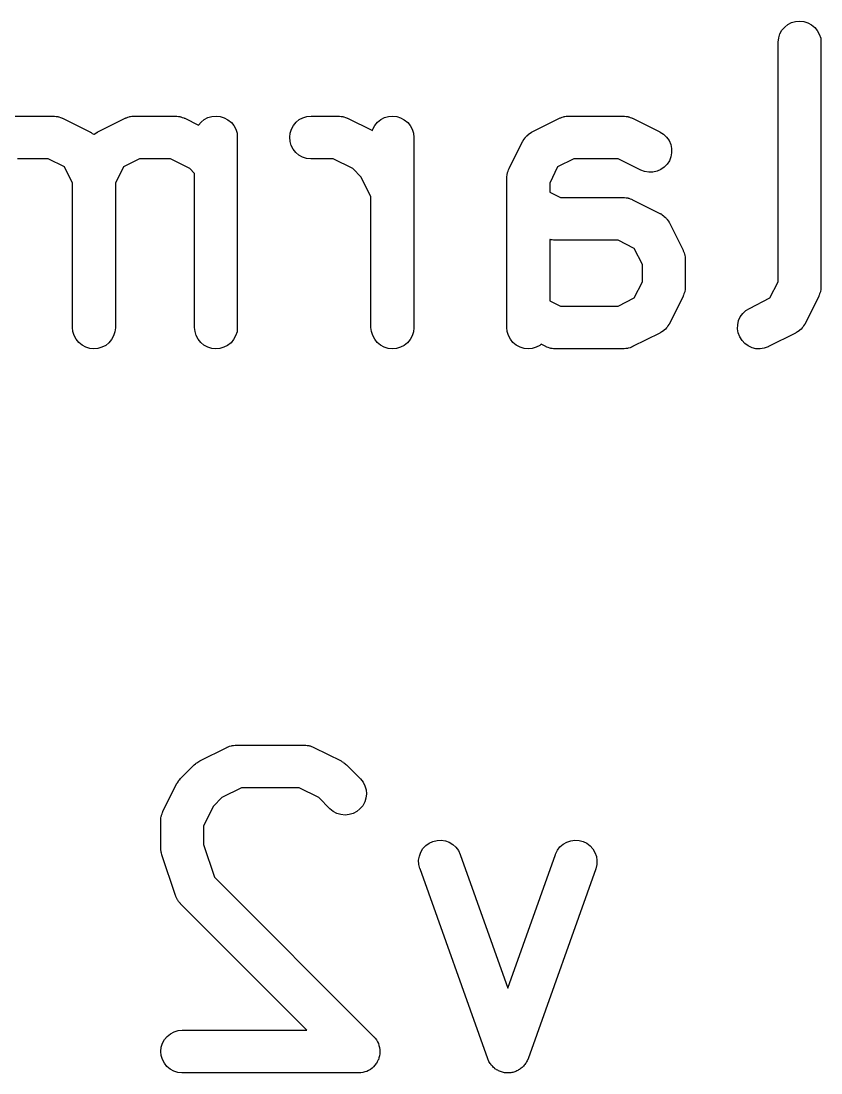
# Model space of a CAD drawing. Extents: x 76.2 to 143.2, y -85.8 to -53.5.
# Drawn here: x 114.201 to 117.008, y -85.433 to -81.743 of the extents above; entities that cross this region are included whole.
import ezdxf

# ---------------------------------------------------------------- set-up
doc = ezdxf.new("R2010")
doc.units = 0
doc.layers.add('BLACK', color=7, linetype='CONTINUOUS')

msp = doc.modelspace()

# ---------------------------------------------------------------- linework, layer by layer
at = {"layer": 'BLACK', "linetype": 'CONTINUOUS'}
for p, q in [((116.871, -81.776), (116.881, -81.7648)), ((116.881, -81.7648), (116.892, -81.7556)), ((116.892, -81.7556), (116.905, -81.7488)), ((116.905, -81.7488), (116.919, -81.7447)), ((116.919, -81.7447), (116.934, -81.7434)), ((116.934, -81.7434), (116.948, -81.7449)), ((116.948, -81.7449), (116.962, -81.7492)), ((116.962, -81.7492), (116.975, -81.7562)), ((116.975, -81.7562), (116.986, -81.7655)), ((116.986, -81.7655), (116.995, -81.7769)), ((116.858, -81.8173), (116.86, -81.8028)), ((116.86, -81.8028), (116.864, -81.7888)), ((116.864, -81.7888), (116.871, -81.776)), ((116.995, -81.7769), (117.002, -81.7898)), ((117.002, -81.7898), (117.007, -81.8038)), ((117.007, -81.8038), (117.008, -81.8184)), ((116.858, -81.8184), (116.858, -81.8173)), ((116.858, -82.6578), (116.858, -81.8184)), ((117.008, -81.8184), (117.008, -82.6755)), ((114.171, -82.0767), (114.314, -82.0767)), ((114.314, -82.0767), (114.315, -82.0767)), ((114.315, -82.0767), (114.317, -82.077)), ((114.317, -82.077), (114.319, -82.0769)), ((114.319, -82.0769), (114.324, -82.0778)), ((114.324, -82.0778), (114.33, -82.0784)), ((114.33, -82.0784), (114.332, -82.079)), ((114.332, -82.079), (114.334, -82.0794)), ((114.334, -82.0794), (114.339, -82.0812)), ((114.339, -82.0812), (114.343, -82.0828)), ((114.343, -82.0828), (114.345, -82.0838)), ((114.345, -82.0838), (114.347, -82.0846)), ((114.347, -82.0846), (114.443, -82.1323)), ((114.471, -82.1323), (114.566, -82.0846)), ((114.566, -82.0846), (114.567, -82.0842)), ((114.567, -82.0842), (114.569, -82.0834)), ((114.569, -82.0834), (114.571, -82.0824)), ((114.571, -82.0824), (114.576, -82.0809)), ((114.576, -82.0809), (114.581, -82.0791)), ((114.581, -82.0791), (114.583, -82.0788)), ((114.583, -82.0788), (114.585, -82.0781)), ((114.585, -82.0781), (114.59, -82.0776)), ((114.59, -82.0776), (114.595, -82.0768)), ((114.595, -82.0768), (114.597, -82.0769)), ((114.597, -82.0769), (114.6, -82.0767)), ((114.6, -82.0767), (114.743, -82.0767)), ((114.743, -82.0767), (114.744, -82.0767)), ((114.744, -82.0767), (114.746, -82.077)), ((114.746, -82.077), (114.748, -82.0769)), ((114.748, -82.0769), (114.753, -82.0778)), ((114.753, -82.0778), (114.758, -82.0784)), ((114.758, -82.0784), (114.76, -82.079)), ((114.76, -82.079), (114.762, -82.0794)), ((114.762, -82.0794), (114.767, -82.0812)), ((114.767, -82.0812), (114.772, -82.0828)), ((114.772, -82.0828), (114.774, -82.0838)), ((114.774, -82.0838), (114.776, -82.0846)), ((114.776, -82.0846), (114.824, -82.1086)), ((114.824, -82.1086), (114.833, -82.0981)), ((114.833, -82.0981), (114.844, -82.089)), ((114.844, -82.089), (114.857, -82.0822)), ((114.857, -82.0822), (114.871, -82.078)), ((114.871, -82.078), (114.886, -82.0767)), ((114.886, -82.0767), (114.9, -82.0782)), ((114.9, -82.0782), (114.914, -82.0826)), ((114.914, -82.0826), (114.927, -82.0895)), ((114.927, -82.0895), (114.939, -82.0989)), ((114.939, -82.0989), (114.948, -82.1102)), ((115.157, -82.1098), (115.166, -82.0985)), ((115.166, -82.0985), (115.177, -82.0892)), ((115.177, -82.0892), (115.19, -82.0824)), ((115.19, -82.0824), (115.204, -82.0781)), ((115.204, -82.0781), (115.219, -82.0767)), ((115.219, -82.0767), (115.314, -82.0767)), ((115.314, -82.0767), (115.315, -82.0767)), ((115.315, -82.0767), (115.317, -82.077)), ((115.317, -82.077), (115.319, -82.0769)), ((115.319, -82.0769), (115.324, -82.0778)), ((115.324, -82.0778), (115.33, -82.0784)), ((115.33, -82.0784), (115.332, -82.079)), ((115.332, -82.079), (115.334, -82.0794)), ((115.334, -82.0794), (115.339, -82.0812)), ((115.339, -82.0812), (115.343, -82.0828)), ((115.343, -82.0828), (115.345, -82.0838)), ((115.345, -82.0838), (115.347, -82.0846)), ((115.347, -82.0846), (115.434, -82.1277)), ((115.443, -82.1093), (115.452, -82.0981)), ((115.452, -82.0981), (115.463, -82.089)), ((115.463, -82.089), (115.476, -82.0822)), ((115.476, -82.0822), (115.49, -82.078)), ((115.49, -82.078), (115.505, -82.0767)), ((115.505, -82.0767), (115.52, -82.0782)), ((115.52, -82.0782), (115.533, -82.0826)), ((115.533, -82.0826), (115.546, -82.0895)), ((115.546, -82.0895), (115.558, -82.0989)), ((115.558, -82.0989), (115.567, -82.1102)), ((115.995, -82.1323), (116.09, -82.0846)), ((116.09, -82.0846), (116.091, -82.0842)), ((116.091, -82.0842), (116.093, -82.0834)), ((116.093, -82.0834), (116.095, -82.0824)), ((116.095, -82.0824), (116.1, -82.0809)), ((116.1, -82.0809), (116.105, -82.0791)), ((116.105, -82.0791), (116.107, -82.0788)), ((116.107, -82.0788), (116.109, -82.0781)), ((116.109, -82.0781), (116.114, -82.0776)), ((116.114, -82.0776), (116.119, -82.0768)), ((116.119, -82.0768), (116.121, -82.0769)), ((116.121, -82.0769), (116.123, -82.0767)), ((116.123, -82.0767), (116.314, -82.0767)), ((116.314, -82.0767), (116.315, -82.0767)), ((116.315, -82.0767), (116.317, -82.077)), ((116.317, -82.077), (116.319, -82.0769)), ((116.319, -82.0769), (116.324, -82.0778)), ((116.324, -82.0778), (116.33, -82.0784)), ((116.33, -82.0784), (116.332, -82.079)), ((116.332, -82.079), (116.334, -82.0794)), ((116.334, -82.0794), (116.339, -82.0812)), ((116.339, -82.0812), (116.343, -82.0828)), ((116.343, -82.0828), (116.345, -82.0838)), ((116.345, -82.0838), (116.347, -82.0846)), ((116.347, -82.0846), (116.443, -82.1323)), ((114.443, -82.1323), (114.444, -82.1327)), ((114.444, -82.1327), (114.445, -82.1336)), ((114.445, -82.1336), (114.447, -82.1343)), ((114.447, -82.1343), (114.451, -82.1376)), ((114.451, -82.1376), (114.456, -82.1407)), ((114.458, -82.14), (114.463, -82.137)), ((114.463, -82.137), (114.468, -82.1338)), ((114.468, -82.1338), (114.47, -82.1331)), ((114.47, -82.1331), (114.471, -82.1323)), ((114.948, -82.1102), (114.955, -82.1231)), ((114.955, -82.1231), (114.959, -82.1371)), ((114.959, -82.1371), (114.96, -82.1517)), ((115.144, -82.1512), (115.145, -82.1366)), ((115.145, -82.1366), (115.15, -82.1226)), ((115.15, -82.1226), (115.157, -82.1098)), ((115.434, -82.1277), (115.435, -82.1222)), ((115.435, -82.1222), (115.443, -82.1093)), ((115.567, -82.1102), (115.574, -82.1231)), ((115.574, -82.1231), (115.578, -82.1371)), ((115.578, -82.1371), (115.579, -82.1517)), ((115.982, -82.14), (115.987, -82.137)), ((115.987, -82.137), (115.992, -82.1338)), ((115.992, -82.1338), (115.993, -82.1331)), ((115.993, -82.1331), (115.995, -82.1323)), ((116.443, -82.1323), (116.444, -82.1327)), ((116.444, -82.1327), (116.456, -82.1407)), ((114.456, -82.1407), (114.457, -82.1415)), ((114.457, -82.1412), (114.458, -82.14)), ((114.457, -82.1415), (114.457, -82.1412)), ((114.96, -82.1517), (114.96, -82.8184)), ((115.145, -82.1658), (115.144, -82.1512)), ((115.149, -82.1798), (115.145, -82.1658)), ((115.579, -82.1517), (115.579, -82.8184)), ((115.914, -82.261), (115.961, -82.1658)), ((115.961, -82.1658), (115.962, -82.1649)), ((115.962, -82.1649), (115.963, -82.1635)), ((115.963, -82.162), (115.966, -82.1574)), ((115.963, -82.1635), (115.963, -82.162)), ((115.966, -82.1574), (115.97, -82.1526)), ((115.97, -82.1526), (115.971, -82.1514)), ((115.971, -82.1514), (115.972, -82.1501)), ((115.972, -82.1501), (115.976, -82.1462)), ((115.976, -82.1462), (115.98, -82.1421)), ((115.98, -82.1421), (115.981, -82.1412)), ((115.981, -82.1412), (115.982, -82.14)), ((116.456, -82.1407), (116.466, -82.1509)), ((116.466, -82.1509), (116.475, -82.1629)), ((116.475, -82.1629), (116.481, -82.1764)), ((115.156, -82.1928), (115.149, -82.1798)), ((115.165, -82.2042), (115.156, -82.1928)), ((115.176, -82.2136), (115.165, -82.2042)), ((116.481, -82.1764), (116.484, -82.1907)), ((116.484, -82.2053), (116.481, -82.2197)), ((116.484, -82.1907), (116.484, -82.2053)), ((114.296, -82.2267), (114.189, -82.2267)), ((114.353, -82.2552), (114.296, -82.2267)), ((114.617, -82.2267), (114.56, -82.2552)), ((114.725, -82.2267), (114.617, -82.2267)), ((114.793, -82.261), (114.725, -82.2267)), ((115.189, -82.2206), (115.176, -82.2136)), ((115.203, -82.2251), (115.189, -82.2206)), ((115.218, -82.2267), (115.203, -82.2251)), ((115.219, -82.2267), (115.218, -82.2267)), ((115.296, -82.2267), (115.219, -82.2267)), ((115.365, -82.261), (115.296, -82.2267)), ((116.141, -82.2267), (116.084, -82.2552)), ((116.296, -82.2267), (116.141, -82.2267)), ((116.376, -82.2664), (116.296, -82.2267)), ((116.468, -82.2457), (116.458, -82.2562)), ((116.476, -82.2333), (116.468, -82.2457)), ((116.481, -82.2197), (116.476, -82.2333)), ((114.382, -82.3123), (114.353, -82.2552)), ((114.56, -82.2552), (114.532, -82.3123)), ((114.81, -82.278), (114.793, -82.261)), ((114.81, -82.8184), (114.81, -82.278)), ((115.395, -82.2914), (115.365, -82.261)), ((115.906, -82.2891), (115.907, -82.2841)), ((115.907, -82.279), (115.908, -82.2769)), ((115.907, -82.2841), (115.907, -82.279)), ((115.908, -82.2747), (115.91, -82.2699)), ((115.908, -82.2769), (115.908, -82.2747)), ((115.91, -82.2699), (115.912, -82.265)), ((115.912, -82.265), (115.913, -82.2631)), ((115.913, -82.2631), (115.914, -82.261)), ((116.084, -82.2552), (116.056, -82.3123)), ((116.389, -82.2717), (116.376, -82.2664)), ((116.404, -82.2741), (116.389, -82.2717)), ((116.418, -82.2738), (116.404, -82.2741)), ((116.433, -82.2706), (116.418, -82.2738)), ((116.446, -82.2647), (116.433, -82.2706)), ((116.458, -82.2562), (116.446, -82.2647)), ((114.382, -82.8184), (114.382, -82.3123)), ((114.532, -82.3123), (114.532, -82.8184)), ((115.429, -82.3599), (115.395, -82.2914)), ((115.906, -82.2913), (115.906, -82.2891)), ((115.906, -82.2935), (115.906, -82.2913)), ((115.906, -82.2946), (115.906, -82.2935)), ((115.906, -82.8184), (115.906, -82.2946)), ((116.056, -82.3123), (116.056, -82.3435)), ((115.429, -82.8184), (115.429, -82.3599)), ((116.056, -82.3435), (116.094, -82.3624)), ((116.094, -82.3624), (116.314, -82.3624)), ((116.314, -82.3624), (116.315, -82.3624)), ((116.315, -82.3624), (116.317, -82.3627)), ((116.317, -82.3627), (116.319, -82.3626)), ((116.319, -82.3626), (116.324, -82.3635)), ((116.324, -82.3635), (116.33, -82.3641)), ((116.33, -82.3641), (116.332, -82.3647)), ((116.332, -82.3647), (116.334, -82.3651)), ((116.334, -82.3651), (116.339, -82.3669)), ((116.339, -82.3669), (116.343, -82.3685)), ((116.343, -82.3685), (116.345, -82.3696)), ((116.345, -82.3696), (116.347, -82.3703)), ((116.347, -82.3703), (116.443, -82.418)), ((116.443, -82.418), (116.444, -82.4184)), ((116.444, -82.4184), (116.445, -82.4193)), ((116.445, -82.4193), (116.447, -82.42)), ((116.447, -82.42), (116.451, -82.4233)), ((116.451, -82.4233), (116.456, -82.4264)), ((116.456, -82.4264), (116.457, -82.4275)), ((116.457, -82.4275), (116.458, -82.4285)), ((116.458, -82.4285), (116.462, -82.4326)), ((116.462, -82.4326), (116.466, -82.4366)), ((116.466, -82.4366), (116.467, -82.4379)), ((116.467, -82.4379), (116.468, -82.4391)), ((116.468, -82.4391), (116.472, -82.4439)), ((116.472, -82.4439), (116.475, -82.4486)), ((116.475, -82.4486), (116.475, -82.4501)), ((116.475, -82.4501), (116.476, -82.4515)), ((116.476, -82.4515), (116.524, -82.5467)), ((116.056, -82.5097), (116.056, -82.5096)), ((116.056, -82.5096), (116.056, -82.7244)), ((116.058, -82.5101), (116.056, -82.5097)), ((116.06, -82.5108), (116.058, -82.5101)), ((116.065, -82.5114), (116.06, -82.5108)), ((116.07, -82.5122), (116.065, -82.5114)), ((116.073, -82.5122), (116.07, -82.5122)), ((116.075, -82.5124), (116.073, -82.5122)), ((116.076, -82.5124), (116.075, -82.5124)), ((116.296, -82.5124), (116.076, -82.5124)), ((116.353, -82.5409), (116.296, -82.5124)), ((116.382, -82.598), (116.353, -82.5409)), ((116.524, -82.5467), (116.524, -82.5477)), ((116.524, -82.5477), (116.525, -82.5498)), ((116.525, -82.5498), (116.526, -82.5517)), ((116.526, -82.5517), (116.528, -82.5566)), ((116.528, -82.5566), (116.529, -82.5614)), ((116.529, -82.5614), (116.53, -82.5636)), ((116.53, -82.5636), (116.53, -82.5657)), ((116.53, -82.5657), (116.531, -82.5708)), ((116.531, -82.5708), (116.532, -82.5759)), ((116.532, -82.5759), (116.532, -82.5781)), ((116.532, -82.5781), (116.532, -82.5803)), ((116.532, -82.5803), (116.532, -82.6755)), ((116.382, -82.6578), (116.382, -82.598)), ((116.353, -82.7149), (116.382, -82.6578)), ((116.531, -82.686), (116.53, -82.6911)), ((116.53, -82.6911), (116.53, -82.6932)), ((116.532, -82.681), (116.531, -82.686)), ((116.532, -82.6755), (116.532, -82.6766)), ((116.532, -82.6766), (116.532, -82.6788)), ((116.532, -82.6788), (116.532, -82.681)), ((116.829, -82.7149), (116.858, -82.6578)), ((117.007, -82.686), (117.006, -82.6911)), ((117.006, -82.6911), (117.006, -82.6932)), ((117.008, -82.681), (117.007, -82.686)), ((117.008, -82.6755), (117.008, -82.6766)), ((117.008, -82.6766), (117.008, -82.6788)), ((117.008, -82.6788), (117.008, -82.681)), ((116.056, -82.7244), (116.094, -82.7434)), ((116.296, -82.7434), (116.353, -82.7149)), ((116.524, -82.7091), (116.476, -82.8043)), ((116.525, -82.707), (116.524, -82.7091)), ((116.526, -82.7051), (116.525, -82.707)), ((116.527, -82.7002), (116.526, -82.7051)), ((116.529, -82.6954), (116.527, -82.7002)), ((116.53, -82.6932), (116.529, -82.6954)), ((116.757, -82.7513), (116.829, -82.7149)), ((117, -82.7091), (116.952, -82.8043)), ((117.001, -82.707), (117, -82.7091)), ((117.002, -82.7051), (117.001, -82.707)), ((117.003, -82.7002), (117.002, -82.7051)), ((117.005, -82.6954), (117.003, -82.7002)), ((117.006, -82.6932), (117.005, -82.6954)), ((116.094, -82.7434), (116.296, -82.7434)), ((116.734, -82.7691), (116.744, -82.7591)), ((116.744, -82.7591), (116.757, -82.7513)), ((116.716, -82.8087), (116.719, -82.7944)), ((116.719, -82.7944), (116.725, -82.7811)), ((116.725, -82.7811), (116.734, -82.7691)), ((114.383, -82.8329), (114.382, -82.8184)), ((114.387, -82.847), (114.383, -82.8329)), ((114.53, -82.834), (114.526, -82.8479)), ((114.532, -82.8194), (114.53, -82.834)), ((114.532, -82.8184), (114.532, -82.8194)), ((114.812, -82.8329), (114.81, -82.8184)), ((114.816, -82.847), (114.812, -82.8329)), ((114.959, -82.834), (114.954, -82.8479)), ((114.96, -82.8194), (114.959, -82.834)), ((114.96, -82.8184), (114.96, -82.8194)), ((115.431, -82.8329), (115.429, -82.8184)), ((115.435, -82.847), (115.431, -82.8329)), ((115.578, -82.834), (115.573, -82.8479)), ((115.579, -82.8194), (115.578, -82.834)), ((115.579, -82.8184), (115.579, -82.8194)), ((115.907, -82.8329), (115.906, -82.8184)), ((115.911, -82.847), (115.907, -82.8329)), ((116.443, -82.8378), (116.347, -82.8855)), ((116.444, -82.837), (116.443, -82.8378)), ((116.446, -82.8363), (116.444, -82.837)), ((116.45, -82.8331), (116.446, -82.8363)), ((116.455, -82.8301), (116.45, -82.8331)), ((116.456, -82.8289), (116.455, -82.8301)), ((116.458, -82.828), (116.456, -82.8289)), ((116.462, -82.8239), (116.458, -82.828)), ((116.466, -82.82), (116.462, -82.8239)), ((116.467, -82.8187), (116.466, -82.82)), ((116.468, -82.8175), (116.467, -82.8187)), ((116.471, -82.8127), (116.468, -82.8175)), ((116.474, -82.8081), (116.471, -82.8127)), ((116.475, -82.8066), (116.474, -82.8081)), ((116.476, -82.8052), (116.475, -82.8066)), ((116.476, -82.8043), (116.476, -82.8052)), ((116.715, -82.8233), (116.716, -82.8087)), ((116.718, -82.8377), (116.715, -82.8233)), ((116.723, -82.8515), (116.718, -82.8377)), ((116.919, -82.8378), (116.824, -82.8855)), ((116.92, -82.837), (116.919, -82.8378)), ((116.922, -82.8363), (116.92, -82.837)), ((116.926, -82.8331), (116.922, -82.8363)), ((116.931, -82.8301), (116.926, -82.8331)), ((116.932, -82.8289), (116.931, -82.8301)), ((116.934, -82.828), (116.932, -82.8289)), ((116.938, -82.8239), (116.934, -82.828)), ((116.942, -82.82), (116.938, -82.8239)), ((116.943, -82.8187), (116.942, -82.82)), ((116.944, -82.8175), (116.943, -82.8187)), ((116.947, -82.8127), (116.944, -82.8175)), ((116.95, -82.8081), (116.947, -82.8127)), ((116.951, -82.8066), (116.95, -82.8081)), ((116.952, -82.8052), (116.951, -82.8066)), ((116.952, -82.8043), (116.952, -82.8052)), ((114.394, -82.8599), (114.387, -82.847)), ((114.404, -82.8712), (114.394, -82.8599)), ((114.415, -82.8806), (114.404, -82.8712)), ((114.509, -82.872), (114.498, -82.8811)), ((114.519, -82.8608), (114.509, -82.872)), ((114.526, -82.8479), (114.519, -82.8608)), ((114.823, -82.8599), (114.816, -82.847)), ((114.832, -82.8712), (114.823, -82.8599)), ((114.843, -82.8806), (114.832, -82.8712)), ((114.938, -82.872), (114.926, -82.8811)), ((114.947, -82.8608), (114.938, -82.872)), ((114.954, -82.8479), (114.947, -82.8608)), ((115.442, -82.8599), (115.435, -82.847)), ((115.451, -82.8712), (115.442, -82.8599)), ((115.462, -82.8806), (115.451, -82.8712)), ((115.557, -82.872), (115.545, -82.8811)), ((115.566, -82.8608), (115.557, -82.872)), ((115.573, -82.8479), (115.566, -82.8608)), ((115.918, -82.8599), (115.911, -82.847)), ((115.927, -82.8712), (115.918, -82.8599)), ((115.939, -82.8806), (115.927, -82.8712)), ((116.026, -82.8774), (116.022, -82.8811)), ((116.042, -82.8855), (116.026, -82.8774)), ((116.731, -82.8639), (116.723, -82.8515)), ((116.741, -82.8746), (116.731, -82.8639)), ((116.752, -82.8832), (116.741, -82.8746)), ((114.428, -82.8875), (114.415, -82.8806)), ((114.442, -82.8918), (114.428, -82.8875)), ((114.456, -82.8934), (114.442, -82.8918)), ((114.471, -82.8921), (114.456, -82.8934)), ((114.485, -82.8879), (114.471, -82.8921)), ((114.498, -82.8811), (114.485, -82.8879)), ((114.856, -82.8875), (114.843, -82.8806)), ((114.87, -82.8918), (114.856, -82.8875)), ((114.885, -82.8934), (114.87, -82.8918)), ((114.899, -82.8921), (114.885, -82.8934)), ((114.913, -82.8879), (114.899, -82.8921)), ((114.926, -82.8811), (114.913, -82.8879)), ((115.475, -82.8875), (115.462, -82.8806)), ((115.489, -82.8918), (115.475, -82.8875)), ((115.504, -82.8934), (115.489, -82.8918)), ((115.518, -82.8921), (115.504, -82.8934)), ((115.533, -82.8879), (115.518, -82.8921)), ((115.545, -82.8811), (115.533, -82.8879)), ((115.952, -82.8875), (115.939, -82.8806)), ((115.966, -82.8918), (115.952, -82.8875)), ((115.98, -82.8934), (115.966, -82.8918)), ((115.995, -82.8921), (115.98, -82.8934)), ((116.009, -82.8879), (115.995, -82.8921)), ((116.022, -82.8811), (116.009, -82.8879)), ((116.044, -82.8863), (116.042, -82.8855)), ((116.046, -82.8873), (116.044, -82.8863)), ((116.051, -82.8889), (116.046, -82.8873)), ((116.056, -82.8907), (116.051, -82.8889)), ((116.058, -82.8911), (116.056, -82.8907)), ((116.06, -82.8917), (116.058, -82.8911)), ((116.065, -82.8923), (116.06, -82.8917)), ((116.07, -82.8932), (116.065, -82.8923)), ((116.073, -82.8931), (116.07, -82.8932)), ((116.075, -82.8934), (116.073, -82.8931)), ((116.076, -82.8934), (116.075, -82.8934)), ((116.314, -82.8934), (116.076, -82.8934)), ((116.316, -82.8932), (116.314, -82.8934)), ((116.318, -82.8933), (116.316, -82.8932)), ((116.323, -82.8925), (116.318, -82.8933)), ((116.329, -82.892), (116.323, -82.8925)), ((116.331, -82.8913), (116.329, -82.892)), ((116.333, -82.891), (116.331, -82.8913)), ((116.338, -82.8892), (116.333, -82.891)), ((116.343, -82.8877), (116.338, -82.8892)), ((116.344, -82.8867), (116.343, -82.8877)), ((116.347, -82.8859), (116.344, -82.8867)), ((116.347, -82.8855), (116.347, -82.8859)), ((116.766, -82.8893), (116.752, -82.8832)), ((116.78, -82.8927), (116.766, -82.8893)), ((116.795, -82.8933), (116.78, -82.8927)), ((116.809, -82.891), (116.795, -82.8933)), ((116.823, -82.8859), (116.809, -82.891)), ((116.824, -82.8855), (116.823, -82.8859)), ((114.828, -84.3389), (114.923, -84.2913)), ((114.923, -84.2913), (114.924, -84.2908)), ((114.924, -84.2908), (114.926, -84.2901)), ((114.926, -84.2901), (114.928, -84.289)), ((114.928, -84.289), (114.933, -84.2876)), ((114.933, -84.2876), (114.938, -84.2858)), ((114.938, -84.2858), (114.94, -84.2854)), ((114.94, -84.2854), (114.942, -84.2848)), ((114.942, -84.2848), (114.947, -84.2843)), ((114.947, -84.2843), (114.952, -84.2835)), ((114.952, -84.2835), (114.955, -84.2836)), ((114.955, -84.2836), (114.957, -84.2834)), ((114.957, -84.2834), (115.195, -84.2834)), ((115.195, -84.2834), (115.196, -84.2834)), ((115.196, -84.2834), (115.198, -84.2836)), ((115.198, -84.2836), (115.2, -84.2836)), ((115.2, -84.2836), (115.205, -84.2844)), ((115.205, -84.2844), (115.211, -84.285)), ((115.211, -84.285), (115.213, -84.2857)), ((115.213, -84.2857), (115.215, -84.2861)), ((115.215, -84.2861), (115.22, -84.2879)), ((115.22, -84.2879), (115.224, -84.2894)), ((115.224, -84.2894), (115.226, -84.2905)), ((115.226, -84.2905), (115.228, -84.2913)), ((115.228, -84.2913), (115.324, -84.3389)), ((114.761, -84.4006), (114.809, -84.353)), ((114.809, -84.3522), (114.813, -84.3496)), ((114.809, -84.353), (114.809, -84.3522)), ((114.813, -84.3496), (114.816, -84.3467)), ((114.816, -84.3467), (114.818, -84.345)), ((114.818, -84.345), (114.821, -84.3431)), ((114.821, -84.3431), (114.825, -84.3412)), ((114.825, -84.3412), (114.828, -84.3389)), ((115.324, -84.3389), (115.325, -84.3394)), ((115.325, -84.3394), (115.328, -84.3417)), ((115.328, -84.3417), (115.332, -84.3437)), ((115.332, -84.3437), (115.334, -84.3457)), ((115.334, -84.3457), (115.337, -84.3474)), ((115.337, -84.3474), (115.34, -84.3503)), ((115.34, -84.3503), (115.343, -84.353)), ((115.343, -84.353), (115.391, -84.4006)), ((114.699, -84.5153), (114.747, -84.4201)), ((114.747, -84.4191), (114.75, -84.4156)), ((114.747, -84.4201), (114.747, -84.4191)), ((114.75, -84.4156), (114.752, -84.4119)), ((114.752, -84.4119), (114.754, -84.4095)), ((114.754, -84.4095), (114.755, -84.4069)), ((114.755, -84.4069), (114.758, -84.4038)), ((114.758, -84.4038), (114.761, -84.4006)), ((115.391, -84.4006), (115.392, -84.4013)), ((115.392, -84.4013), (115.401, -84.4128)), ((115.401, -84.4128), (115.407, -84.4258)), ((115.407, -84.4258), (115.412, -84.4398)), ((114.975, -84.4334), (114.906, -84.4676)), ((115.177, -84.4334), (114.975, -84.4334)), ((115.246, -84.4676), (115.177, -84.4334)), ((115.413, -84.4544), (115.411, -84.469)), ((115.412, -84.4398), (115.413, -84.4544)), ((114.876, -84.498), (114.841, -84.5666)), ((114.906, -84.4676), (114.876, -84.498)), ((115.285, -84.5067), (115.246, -84.4676)), ((115.4, -84.4958), (115.39, -84.507)), ((115.407, -84.4829), (115.4, -84.4958)), ((115.411, -84.469), (115.407, -84.4829)), ((114.692, -84.5384), (114.693, -84.5333)), ((114.693, -84.5333), (114.694, -84.5312)), ((114.694, -84.529), (114.696, -84.5242)), ((114.694, -84.5312), (114.694, -84.529)), ((114.696, -84.5242), (114.697, -84.5193)), ((114.697, -84.5193), (114.699, -84.5174)), ((114.699, -84.5174), (114.699, -84.5153)), ((115.296, -84.5159), (115.285, -84.5067)), ((115.309, -84.5229), (115.296, -84.5159)), ((115.323, -84.5271), (115.309, -84.5229)), ((115.338, -84.5286), (115.323, -84.5271)), ((115.352, -84.5272), (115.338, -84.5286)), ((115.366, -84.5231), (115.352, -84.5272)), ((115.379, -84.5162), (115.366, -84.5231)), ((115.39, -84.507), (115.379, -84.5162)), ((114.691, -84.5478), (114.692, -84.5456)), ((114.691, -84.5489), (114.691, -84.5478)), ((114.691, -84.6441), (114.691, -84.5489)), ((114.692, -84.5434), (114.692, -84.5384)), ((114.692, -84.5456), (114.692, -84.5434)), ((114.841, -84.5666), (114.841, -84.6319)), ((114.692, -84.6483), (114.691, -84.6441)), ((114.692, -84.6525), (114.692, -84.6483)), ((114.841, -84.6319), (114.88, -84.7464)), ((115.604, -84.6589), (115.611, -84.6464)), ((115.611, -84.6464), (115.621, -84.6357)), ((115.621, -84.6357), (115.633, -84.6271)), ((115.633, -84.6271), (115.646, -84.6209)), ((115.646, -84.6209), (115.661, -84.6175)), ((115.661, -84.6175), (115.675, -84.6168)), ((115.675, -84.6168), (115.69, -84.6191)), ((115.69, -84.6191), (115.703, -84.624)), ((115.703, -84.624), (115.716, -84.6316)), ((115.716, -84.6316), (115.727, -84.6415)), ((115.727, -84.6415), (115.736, -84.6532)), ((116.083, -84.6524), (116.092, -84.6407)), ((116.092, -84.6407), (116.103, -84.631)), ((116.103, -84.631), (116.116, -84.6236)), ((116.116, -84.6236), (116.13, -84.6188)), ((116.13, -84.6188), (116.144, -84.6168)), ((116.144, -84.6168), (116.159, -84.6176)), ((116.159, -84.6176), (116.173, -84.6213)), ((116.173, -84.6213), (116.186, -84.6276)), ((116.186, -84.6276), (116.198, -84.6364)), ((116.198, -84.6364), (116.208, -84.6473)), ((116.208, -84.6473), (116.215, -84.6598)), ((114.693, -84.6555), (114.692, -84.6525)), ((114.693, -84.6587), (114.693, -84.6555)), ((114.694, -84.6627), (114.693, -84.6587)), ((114.695, -84.6668), (114.694, -84.6627)), ((114.695, -84.6678), (114.695, -84.6668)), ((114.743, -84.8107), (114.695, -84.6678)), ((115.596, -84.6871), (115.599, -84.6726)), ((115.599, -84.6726), (115.604, -84.6589)), ((115.736, -84.6532), (115.742, -84.6665)), ((115.742, -84.6665), (115.909, -85.1354)), ((115.909, -85.1354), (116.077, -84.6665)), ((116.077, -84.6655), (116.083, -84.6524)), ((116.077, -84.6665), (116.077, -84.6655)), ((116.215, -84.6598), (116.22, -84.6736)), ((116.22, -84.6736), (116.222, -84.6881)), ((115.597, -84.7017), (115.596, -84.6871)), ((115.6, -84.716), (115.597, -84.7017)), ((115.601, -84.7169), (115.6, -84.716)), ((115.839, -85.3836), (115.601, -84.7169)), ((116.218, -84.7169), (115.98, -85.3836)), ((116.222, -84.7027), (116.218, -84.7169)), ((116.222, -84.6881), (116.222, -84.7027)), ((114.88, -84.7464), (115.438, -85.3053)), ((114.744, -84.8127), (114.743, -84.8107)), ((114.744, -84.8148), (114.744, -84.8127)), ((114.747, -84.8194), (114.744, -84.8148)), ((114.749, -84.824), (114.747, -84.8194)), ((114.75, -84.8258), (114.749, -84.824)), ((114.751, -84.8278), (114.75, -84.8258)), ((114.754, -84.8318), (114.751, -84.8278)), ((114.757, -84.836), (114.754, -84.8318)), ((114.759, -84.8375), (114.757, -84.836)), ((114.76, -84.8392), (114.759, -84.8375)), ((114.761, -84.84), (114.76, -84.8392)), ((115.204, -85.2834), (114.761, -84.84)), ((114.704, -85.3164), (114.714, -85.3052)), ((114.714, -85.3052), (114.725, -85.2959)), ((114.725, -85.2959), (114.738, -85.289)), ((114.738, -85.289), (114.752, -85.2848)), ((114.752, -85.2848), (114.766, -85.2834)), ((114.766, -85.2834), (115.204, -85.2834)), ((115.438, -85.3053), (115.439, -85.3059)), ((115.439, -85.3059), (115.439, -85.3059)), ((115.439, -85.3059), (115.439, -85.3059)), ((115.439, -85.3059), (115.439, -85.3061)), ((115.439, -85.3061), (115.444, -85.3118)), ((115.444, -85.3118), (115.448, -85.3173)), ((114.691, -85.3579), (114.693, -85.3433)), ((114.693, -85.3433), (114.697, -85.3293)), ((114.697, -85.3293), (114.704, -85.3164)), ((115.448, -85.3173), (115.448, -85.3174)), ((115.448, -85.3174), (115.448, -85.3175)), ((115.448, -85.3175), (115.452, -85.3239)), ((115.452, -85.3239), (115.455, -85.3303)), ((115.455, -85.3303), (115.455, -85.3304)), ((115.455, -85.3304), (115.455, -85.3305)), ((115.455, -85.3305), (115.457, -85.3374)), ((115.457, -85.3374), (115.459, -85.3443)), ((115.459, -85.3443), (115.459, -85.3445)), ((115.459, -85.3445), (115.459, -85.3446)), ((115.459, -85.3446), (115.46, -85.3519)), ((114.693, -85.3724), (114.691, -85.3579)), ((114.697, -85.3865), (114.693, -85.3724)), ((114.704, -85.3994), (114.697, -85.3865)), ((115.457, -85.3802), (115.455, -85.3874)), ((115.459, -85.3737), (115.457, -85.3802)), ((115.46, -85.3662), (115.459, -85.3735)), ((115.459, -85.3735), (115.459, -85.3736)), ((115.459, -85.3736), (115.459, -85.3737)), ((115.46, -85.3519), (115.46, -85.3589)), ((115.46, -85.3589), (115.46, -85.359)), ((115.46, -85.359), (115.46, -85.3592)), ((115.46, -85.3592), (115.46, -85.3662)), ((115.84, -85.3869), (115.839, -85.3836)), ((115.98, -85.3846), (115.978, -85.3878)), ((115.98, -85.3836), (115.98, -85.3846)), ((114.713, -85.4109), (114.704, -85.3994)), ((114.724, -85.4203), (114.713, -85.4109)), ((114.737, -85.4273), (114.724, -85.4203)), ((115.427, -85.421), (115.42, -85.4244)), ((115.433, -85.4162), (115.427, -85.4208)), ((115.427, -85.4208), (115.427, -85.4209)), ((115.427, -85.4209), (115.427, -85.421)), ((115.438, -85.4118), (115.433, -85.4162)), ((115.443, -85.406), (115.438, -85.4116)), ((115.438, -85.4116), (115.438, -85.4117)), ((115.438, -85.4117), (115.438, -85.4118)), ((115.447, -85.4005), (115.443, -85.406)), ((115.448, -85.4004), (115.447, -85.4005)), ((115.451, -85.394), (115.448, -85.4003)), ((115.448, -85.4003), (115.448, -85.4004)), ((115.454, -85.3877), (115.451, -85.394)), ((115.455, -85.3876), (115.454, -85.3877)), ((115.455, -85.3874), (115.455, -85.3876)), ((115.841, -85.3902), (115.84, -85.3869)), ((115.843, -85.3935), (115.841, -85.3902)), ((115.845, -85.3968), (115.843, -85.3935)), ((115.847, -85.3997), (115.845, -85.3968)), ((115.849, -85.4028), (115.847, -85.3997)), ((115.851, -85.4056), (115.849, -85.4028)), ((115.854, -85.4086), (115.851, -85.4056)), ((115.856, -85.411), (115.854, -85.4086)), ((115.859, -85.4137), (115.856, -85.411)), ((115.862, -85.416), (115.859, -85.4137)), ((115.864, -85.4185), (115.862, -85.416)), ((115.867, -85.4203), (115.864, -85.4185)), ((115.87, -85.4225), (115.867, -85.4203)), ((115.874, -85.4241), (115.87, -85.4225)), ((115.947, -85.423), (115.944, -85.4246)), ((115.95, -85.4209), (115.947, -85.423)), ((115.953, -85.4191), (115.95, -85.4209)), ((115.956, -85.4166), (115.953, -85.4191)), ((115.959, -85.4144), (115.956, -85.4166)), ((115.962, -85.4118), (115.959, -85.4144)), ((115.964, -85.4094), (115.962, -85.4118)), ((115.966, -85.4064), (115.964, -85.4094)), ((115.969, -85.4037), (115.966, -85.4064)), ((115.971, -85.4006), (115.969, -85.4037)), ((115.973, -85.3977), (115.971, -85.4006)), ((115.975, -85.3944), (115.973, -85.3977)), ((115.977, -85.3912), (115.975, -85.3944)), ((115.978, -85.3878), (115.977, -85.3912)), ((114.751, -85.4317), (114.737, -85.4273)), ((114.765, -85.4334), (114.751, -85.4317)), ((114.766, -85.4334), (114.765, -85.4334)), ((115.385, -85.4334), (114.766, -85.4334)), ((115.393, -85.4327), (115.385, -85.4334)), ((115.4, -85.432), (115.393, -85.4327)), ((115.407, -85.4299), (115.4, -85.432)), ((115.4, -85.432), (115.4, -85.432)), ((115.4, -85.432), (115.4, -85.432)), ((115.414, -85.4278), (115.407, -85.4299)), ((115.42, -85.4244), (115.414, -85.4277)), ((115.414, -85.4277), (115.414, -85.4278)), ((115.414, -85.4278), (115.414, -85.4278)), ((115.877, -85.426), (115.874, -85.4241)), ((115.88, -85.4273), (115.877, -85.426)), ((115.884, -85.4288), (115.88, -85.4273)), ((115.887, -85.4298), (115.884, -85.4288)), ((115.891, -85.431), (115.887, -85.4298)), ((115.894, -85.4316), (115.891, -85.431)), ((115.898, -85.4325), (115.894, -85.4316)), ((115.901, -85.4327), (115.898, -85.4325)), ((115.905, -85.4333), (115.901, -85.4327)), ((115.909, -85.4331), (115.905, -85.4333)), ((115.912, -85.4333), (115.909, -85.4331)), ((115.916, -85.4328), (115.912, -85.4333)), ((115.92, -85.4326), (115.916, -85.4328)), ((115.923, -85.4318), (115.92, -85.4326)), ((115.927, -85.4313), (115.923, -85.4318)), ((115.93, -85.4301), (115.927, -85.4313)), ((115.934, -85.4292), (115.93, -85.4301)), ((115.937, -85.4277), (115.934, -85.4292)), ((115.941, -85.4265), (115.937, -85.4277)), ((115.944, -85.4246), (115.941, -85.4265))]:
    msp.add_line(p, q, dxfattribs=at)

doc.saveas('drawing.dxf')
